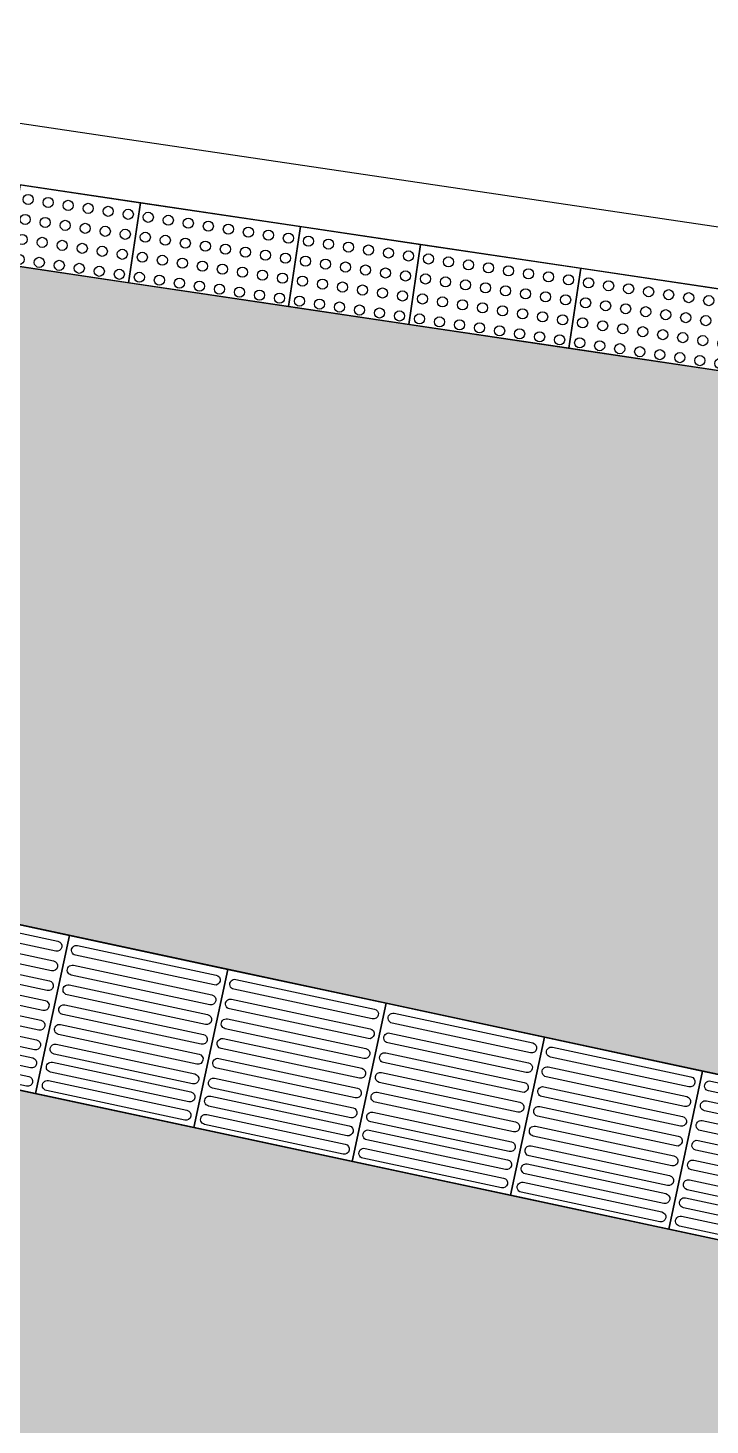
# Model space of a CAD drawing. Header units: millimetres. Extents: x 338 to 506, y 179 to 335.
# Drawn here: x 367.375 to 369.06, y 324.784 to 328.24 of the extents above; entities that cross this region are included whole.
import ezdxf

# ---------------------------------------------------------------- set-up
doc = ezdxf.new("R2010")
doc.units = ezdxf.units.MM
for name, color, linetype in [('ANDEN', 251, 'Continuous'), ('MOBILIARIO_URBANO', 51, 'Continuous'), ('MUROS', 32, 'Continuous')]:
    doc.layers.add(name, color=color, linetype=linetype)

# ---------------------------------------------------------------- blocks, each defined once
blk = doc.blocks.new('*U879')
at = {"layer": 'MOBILIARIO_URBANO'}
blk.add_lwpolyline([(1193.079, 208.8296), (1193.379, 208.8296), (1193.379, 208.6296), (1193.079, 208.6296), (1193.079, 208.8296)], dxfattribs=at)
for centre in [(1193.1035, 208.7971), (1193.1535, 208.7971), (1193.2035, 208.7971), (1193.2535, 208.7971), (1193.3035, 208.7971), (1193.3535, 208.7971), (1193.4035, 208.7971), (1193.4535, 208.7971), (1193.1035, 208.7471), (1193.1535, 208.7471), (1193.2035, 208.7471), (1193.2535, 208.7471), (1193.3035, 208.7471), (1193.3535, 208.7471), (1193.4035, 208.7471), (1193.4535, 208.7471), (1193.1035, 208.6971), (1193.1535, 208.6971), (1193.2035, 208.6971), (1193.2535, 208.6971), (1193.3035, 208.6971), (1193.3535, 208.6971), (1193.4035, 208.6971), (1193.4535, 208.6971), (1193.1035, 208.6471), (1193.1535, 208.6471), (1193.2035, 208.6471), (1193.2535, 208.6471), (1193.3035, 208.6471), (1193.3535, 208.6471), (1193.4035, 208.6471), (1193.4535, 208.6471)]:
    blk.add_circle(centre, 0.0125, dxfattribs=at)
blk = doc.blocks.new('*U29')
at = {"layer": 'MOBILIARIO_URBANO'}
blk.add_lwpolyline([(1192.979, 208.8296), (1193.379, 208.8296), (1193.379, 208.6296), (1192.979, 208.6296), (1192.979, 208.8296)], dxfattribs=at)
for centre in [(1193.0035, 208.7971), (1193.0535, 208.7971), (1193.1035, 208.7971), (1193.1535, 208.7971), (1193.2035, 208.7971), (1193.2535, 208.7971), (1193.3035, 208.7971), (1193.3535, 208.7971), (1193.0035, 208.7471), (1193.0535, 208.7471), (1193.1035, 208.7471), (1193.1535, 208.7471), (1193.2035, 208.7471), (1193.2535, 208.7471), (1193.3035, 208.7471), (1193.3535, 208.7471), (1193.0035, 208.6971), (1193.0535, 208.6971), (1193.1035, 208.6971), (1193.1535, 208.6971), (1193.2035, 208.6971), (1193.2535, 208.6971), (1193.3035, 208.6971), (1193.3535, 208.6971), (1193.0035, 208.6471), (1193.0535, 208.6471), (1193.1035, 208.6471), (1193.1535, 208.6471), (1193.2035, 208.6471), (1193.2535, 208.6471), (1193.3035, 208.6471), (1193.3535, 208.6471)]:
    blk.add_circle(centre, 0.0125, dxfattribs=at)
blk = doc.blocks.new('*U887')
at = {"layer": 'ANDEN', "linetype": 'Continuous'}
for p, q in [((138.5653, 133.7115), (138.9647, 140.0125)), ((140.5344, 140.0125), (140.5344, 133.7115))]:
    blk.add_line(p, q, dxfattribs=at)
at = {"layer": 'ANDEN', "linetype": 'Continuous', "extrusion": (0, 0, -1)}
for points in [[(-138.9647, 140.0125), (-140.5344, 133.7115), (-138.5653, 133.7115)], [(-138.9647, 140.0125), (-140.5344, 140.0125), (-140.5344, 133.7115)]]:
    blk.add_solid(points, dxfattribs=at)
blk = doc.blocks.new('*U877')
at = {"layer": 'MOBILIARIO_URBANO', "color": 241}
blk.add_lwpolyline([(1146.7184, 221.4799), (1147.1184, 221.4799), (1147.1184, 221.0799), (1146.7184, 221.0799), (1146.7184, 221.4799)], dxfattribs=at)
for points in [[(1146.7433, 221.4599), (1147.0933, 221.4599, -1), (1147.0933, 221.4349), (1146.7433, 221.4349, -1)], [(1146.7432, 221.4099), (1147.0932, 221.4099, -1), (1147.0932, 221.3849), (1146.7432, 221.3849, -1)], [(1146.7432, 221.3599), (1147.0932, 221.3599, -1), (1147.0932, 221.3349), (1146.7432, 221.3349, -1)], [(1146.7432, 221.3099), (1147.0932, 221.3099, -1), (1147.0932, 221.2849), (1146.7432, 221.2849, -1)], [(1146.7431, 221.2599), (1147.0931, 221.2599, -1), (1147.0931, 221.2349), (1146.7431, 221.2349, -1)], [(1146.7429, 221.2099), (1147.0929, 221.2099, -1), (1147.0929, 221.1849), (1146.7429, 221.1849, -1)], [(1146.743, 221.1644), (1147.093, 221.1644, -1), (1147.093, 221.1394), (1146.743, 221.1394, -1)], [(1146.7429, 221.1179), (1147.0929, 221.1179, -1), (1147.0929, 221.0929), (1146.7429, 221.0929, -1)]]:
    blk.add_lwpolyline(points, format="xyb", close=True, dxfattribs=at)
blk = doc.blocks.new('*U893')
at = {"layer": 'ANDEN', "linetype": 'Continuous'}
blk.add_line((138.5677, 140.0729), (138.2549, 135.1385), dxfattribs=at)
at = {"layer": 'ANDEN', "linetype": 'Continuous', "extrusion": (0, 0, -1)}
blk.add_solid([(-136.773, 140.0729), (-138.5677, 140.0729), (-138.2549, 135.1385)], dxfattribs=at)
blk = doc.blocks.new('A$C7152A42C')
at = {"layer": 'ANDEN'}
blk.add_lwpolyline([(134.58444, 70.81492), (140.73444, 70.81492), (140.88483, 70.81492), (140.88483, 139.4371), (140.88483, 141.26289, 0.3468554), (140.41942, 141.75892), (139.81378, 141.79737), (139.4802, 141.81855)], format="xyb", dxfattribs=at)
for points in [[(138.16602, 133.73616), (138.56775, 140.07286), (137.71716, 140.12687), (137.40985, 141.5993), (136.87214, 141.63344), (136.45075, 134.99681), (134.21889, 135.13852), (133.83997, 134.01026), (138.16602, 133.73616)], [(140.73444, 78.74063), (140.73444, 141.26289)]]:
    blk.add_lwpolyline(points, dxfattribs=at)
at = {"layer": 'ANDEN', "linetype": 'Continuous'}
for name in ['*U893', '*U887']:
    blk.add_blockref(name, (0, 0), dxfattribs=at)
at = {"layer": 'ANDEN'}
for name, p, rotation in [('*U877', (-9.42971, 1298.09662), 266.3669368540728), ('*U879', (-68.09512, 1332.72174), 270), ('*U29', (-68.09512, 1332.32174), 270), ('*U877', (-9.45506, 1297.69743), 266.3669368540728), ('*U879', (-68.09512, 1332.0217), 270), ('*U877', (-9.48041, 1297.29823), 266.3669368540728), ('*U29', (-68.09512, 1331.6217), 270), ('*U877', (-9.50575, 1296.89904), 266.3669368540728), ('*U29', (-68.09512, 1331.2217), 270), ('*U877', (-9.5311, 1296.49984), 266.3669368540728), ('*U877', (-9.55644, 1296.10064), 266.3669368540728)]:
    blk.add_blockref(name, p, dxfattribs=dict(at, rotation=rotation))

msp = doc.modelspace()

# ---------------------------------------------------------------- block references
at = {"layer": 'MUROS', "color": 32, "rotation": 81.53046525965426}
msp.add_blockref('A$C7152A42C', (484.7482, 168.0844), dxfattribs=at)

doc.saveas('drawing.dxf')
